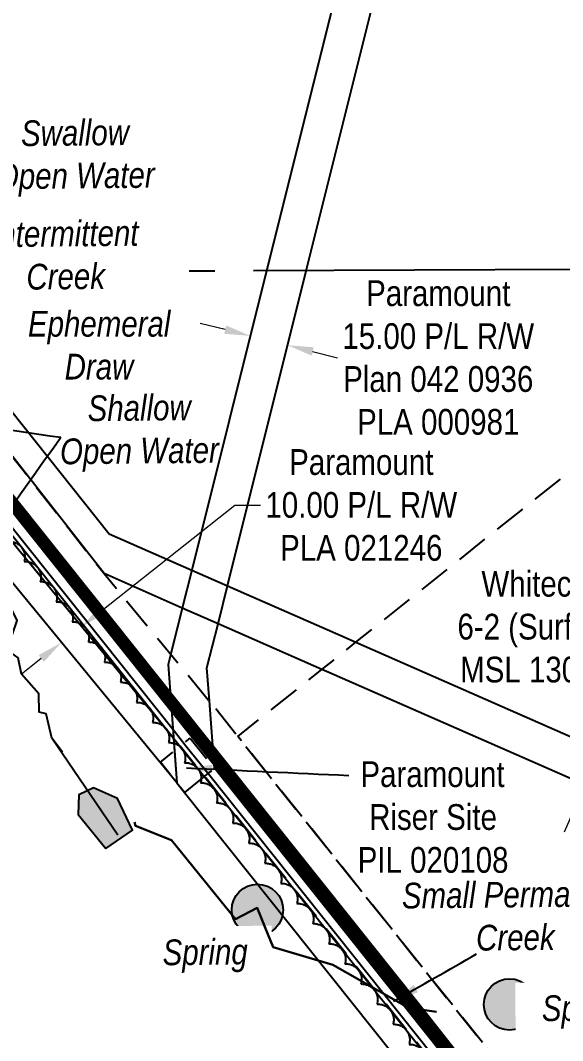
# Model space of a CAD drawing. Extents: x 521099 to 549685, y 6023217 to 6034691.
# Drawn here: x 524902.3 to 525112.9, y 6030208 to 6030604.4 of the extents above; entities that cross this region are included whole.
import ezdxf

# ---------------------------------------------------------------- set-up
doc = ezdxf.new("R2010")
doc.units = 0
doc.header["$LTSCALE"] = 5
doc.header["$PDSIZE"] = 0.5
for name, pattern in [('0', [1, 1, 0]), ('foc-ACCESSROAD', [3.75, 2.5, -1.25]), ('foc-QUARTERLINE', [33, 25, -3, 2, -3])]:
    doc.linetypes.add(name, pattern=pattern)
doc.layers.get('Defpoints').update_dxf_attribs({"color": 9})
for name, color, linetype in [('AS-ROADS', 254, 'Continuous'), ('AS-UNDERLAY-H', 141, 'Continuous'), ('C-RW', 13, 'Continuous'), ('C-WS', 13, 'foc-ACCESSROAD'), ('F-AR', 190, 'foc-ACCESSROAD'), ('F-RW', 190, 'Continuous'), ('F-WS', 190, 'foc-ACCESSROAD'), ('L-QSEC', 8, 'foc-QUARTERLINE'), ('T-BUSH', 110, '0'), ('T-CREEK', 160, 'Continuous'), ('T-WATER', 160, 'Continuous'), ('T-WATER-H', 133, 'Continuous'), ('T-WATER-T', 170, 'Continuous'), ('WETLAND-T', 146, 'Continuous')]:
    doc.layers.add(name, color=color, linetype=linetype)
for name, color, linetype, lineweight in [('C-RW-T', 13, 'Continuous', 9), ('C-WS-T', 13, 'Continuous', 9), ('F-RW-T', 190, 'Continuous', 9), ('F-WS-T', 190, 'Continuous', 9)]:
    doc.layers.add(name, color=color, linetype=linetype, lineweight=lineweight)
doc.styles.add('80CG', font='ARIALN.TTF', dxfattribs={"height": 10})
doc.styles.add('80L', font='ARIALN.TTF', dxfattribs={"height": 10})
doc.styles.add('foc-LtypeFont', font='ARIALN.TTF', dxfattribs={"height": 7.35})
doc.linetypes.add('foc-TOPO-flowdirection-NOLINE', pattern='A,0,[">",foc-LtypeFont,S=0.3,R=0,X=0,Y=-0.945],-20,[">",foc-LtypeFont,S=0.3,R=0,X=0,Y=-0.945],0', length=20)
doc.dimstyles.new('Compass 5 000', dxfattribs={"dimscale": 5, "dimtxt": 9, "dimasz": 2, "dimexe": 0.2, "dimexo": 0.0625, "dimgap": 0.5, "dimtad": 0, "dimtih": 1, "dimtoh": 1, "dimzin": 0, "dimdsep": 46, "dimtxsty": '80CG', "dimcen": 0.1, "dimse1": 1, "dimse2": 1, "dimclrd": 256, "dimclrt": 256, "dimaunit": 1, "dimadec": 4, "dimazin": 0, "dimtfac": 0.06, "dimtofl": 0, "dimtmove": 0, "dimatfit": 1, "dimfxl": 0.2, "dimtolj": 1, "dimtzin": 0, "dimlwd": -1, "dimarcsym": 0})

# ---------------------------------------------------------------- blocks, each defined once
blk = doc.blocks.new('*D384')
at = {"layer": 'Defpoints', "color": 0, "transparency": 16777216}
for p in [(525006.13, 6030478.17), (524984.39, 6030453.04), (524998.94, 6030449.41)]:
    blk.add_point(p, dxfattribs=at)
at = {"layer": 'F-RW-T', "transparency": 16777216}
for p, q in [((524981.88, 6030484.23), (524972.18, 6030486.66)), ((525015.83, 6030475.75), (525025.53, 6030473.32))]:
    blk.add_line(p, q, dxfattribs=at)
for points in [[(524982.28, 6030485.85), (524981.48, 6030482.62), (524991.58, 6030481.81)], [(525016.23, 6030477.37), (525015.42, 6030474.13), (525006.13, 6030478.17)]]:
    blk.add_solid(points, dxfattribs=at)
at = {"layer": 'F-RW-T', "transparency": 16777216, "insert": (525064.62, 6030473.32), "char_height": 10, "attachment_point": 5, "style": '80CG'}
blk.add_mtext('\\A1;Paramount\\P15.00 P/L R/W\\PPlan 042 0936\\PPLA 000981', dxfattribs=at)
blk = doc.blocks.new('*D387')
at = {"layer": 'C-RW-T', "transparency": 16777216}
for p, q in [((525131.64, 6030330.24), (525156.29, 6030386.4)), ((525156.29, 6030386.4), (525166.29, 6030386.4)), ((525117.57, 6030298.19), (525113.55, 6030289.03))]:
    blk.add_line(p, q, dxfattribs=at)
for points in [[(525130.11, 6030330.91), (525133.16, 6030329.57), (525127.62, 6030321.08)], [(525116.04, 6030298.86), (525119.1, 6030297.52), (525121.59, 6030307.35)]]:
    blk.add_solid(points, dxfattribs=at)
at = {"layer": 'Defpoints', "color": 0, "transparency": 16777216}
for p in [(525090.41, 6030337.42), (525084.38, 6030323.68), (525127.62, 6030321.08)]:
    blk.add_point(p, dxfattribs=at)
at = {"layer": 'C-RW-T', "transparency": 16777216, "insert": (525205.37, 6030386.4), "char_height": 10, "attachment_point": 5, "style": '80CG'}
blk.add_mtext('\\A1;Whitecap\\P15.00 P/L R/W\\PPLA 131229', dxfattribs=at)
blk = doc.blocks.new('*D539')
at = {"layer": 'Defpoints', "color": 0, "transparency": 16777216}
for p in [(524926.11, 6030368.87), (524941.51, 6030349.44), (524933.68, 6030343.23)]:
    blk.add_point(p, dxfattribs=at)
at = {"layer": 'F-RW-T', "transparency": 16777216}
for p, q in [((524933.95, 6030375.08), (524985.63, 6030416.05)), ((524985.63, 6030416.05), (524995.63, 6030416.05)), ((524910.44, 6030356.45), (524902.6, 6030350.24))]:
    blk.add_line(p, q, dxfattribs=at)
for points in [[(524932.91, 6030376.39), (524934.98, 6030373.78), (524926.11, 6030368.87)], [(524909.4, 6030357.76), (524911.47, 6030355.15), (524918.28, 6030362.67)]]:
    blk.add_solid(points, dxfattribs=at)
at = {"layer": 'F-RW-T', "transparency": 16777216, "insert": (525034.72, 6030416.05), "char_height": 10, "attachment_point": 5, "style": '80CG'}
blk.add_mtext('\\A1;Paramount\\P10.00 P/L R/W\\PPLA 021246', dxfattribs=at)

msp = doc.modelspace()

# ---------------------------------------------------------------- hatches: boundary and pattern name
at = {"layer": 'AS-UNDERLAY-H'}
h = msp.add_hatch(color=256, dxfattribs=at)
h.dxf.hatch_style = 1
h.paths.add_polyline_path([(524935.546, 6030282.601), (524945.906, 6030289.787), (524939.986, 6030302.119), (524930.701, 6030306.249), (524925.04, 6030303.477), (524924.814, 6030295.839)])
at = {"layer": 'T-WATER-H'}
h = msp.add_hatch(color=256, dxfattribs=at)
h.dxf.hatch_style = 1
edge = h.paths.add_edge_path()
edge.add_arc((524994.39, 6030258.753), 9.987, 0, 360)
h = msp.add_hatch(color=256, dxfattribs=at)
h.dxf.hatch_style = 1
edge = h.paths.add_edge_path()
edge.add_arc((525092.338, 6030222.038), 9.987, 0, 360)

# ---------------------------------------------------------------- linework, layer by layer
at = {"layer": 'AS-ROADS', "const_width": 4.997, "flags": 128}
msp.add_lwpolyline([(525117.101, 6030166.487), (525107.827, 6030168.66), (525098.607, 6030173.084), (525090.171, 6030179.305), (525082.497, 6030187.269), (525074.019, 6030197.261), (525065.094, 6030208.628), (525056.009, 6030220.178), (524873.485, 6030449.051)], dxfattribs=at)
at = {"layer": 'AS-UNDERLAY-H', "flags": 128}
msp.add_lwpolyline([(524935.546, 6030282.601), (524945.906, 6030289.787), (524939.986, 6030302.119), (524930.701, 6030306.249), (524925.04, 6030303.477), (524924.814, 6030295.839)], close=True, dxfattribs=at)
at = {"layer": 'C-WS', "flags": 128}
msp.add_lwpolyline([(525152.719, 6030183.503), (525119.902, 6030166.845), (525112.814, 6030168.373), (524986.812, 6030326.144), (525019.424, 6030352.188), (525032.663, 6030362.761), (525114.161, 6030427.847), (525248.324, 6030259.854), (525222.555, 6030239.274), (525183.951, 6030208.445), (525167.676, 6030195.448), (525152.719, 6030183.503)], close=True, dxfattribs=at)
at = {"layer": 'F-RW', "flags": 128}
msp.add_lwpolyline([(524321.796, 6031111.532), (524344.667, 6031088.613), (524354.278, 6031087.042), (524850.405, 6030461.01), (524961.773, 6030325.468), (524963.057, 6030308.162), (524842.572, 6030454.802), (524353.414, 6031072.04), (524338.54, 6031073.914), (524311.259, 6031100.867)], close=True, dxfattribs=at)
at = {"layer": 'F-WS', "flags": 128}
msp.add_lwpolyline([(524973.79, 6030310.722), (524966.036, 6030304.425), (524963.057, 6030308.162), (524956.684, 6030316.158), (524962.136, 6030320.587), (524964.436, 6030322.457), (524968.205, 6030325.519), (524977.666, 6030313.884), (524973.79, 6030310.722)], close=True, dxfattribs=at)
at = {"layer": 'L-QSEC', "flags": 128}
msp.add_lwpolyline([(525282.861, 6030508.467), (524509.776, 6030504.592)], dxfattribs=at)
at = {"layer": 'T-BUSH', "flags": 128}
msp.add_lwpolyline([(524701.935, 6030296.541, -0.5205671), (524709.481, 6030303.096, -0.5205671), (524717.026, 6030309.65, -0.5205671), (524724.572, 6030316.205, -0.5205671), (524732.117, 6030322.759, -0.5205671), (524739.663, 6030329.314, -0.5205671), (524747.209, 6030335.868, -0.5205671), (524754.754, 6030342.423, -0.5205671), (524762.3, 6030348.977, -0.5205671), (524769.861, 6030355.513, -0.5205671), (524777.742, 6030361.659, -0.5205671), (524785.624, 6030367.805, -0.5205671), (524793.505, 6030373.952, -0.5205671), (524801.387, 6030380.098, -0.5205671), (524809.269, 6030386.244, -0.5205671), (524817.15, 6030392.391, -0.5205671), (524825.032, 6030398.537, -0.5205671), (524833.546, 6030403.653, -0.5205671), (524842.592, 6030407.903, -0.5205671), (524851.638, 6030412.154, -0.5205671), (524860.684, 6030416.405, -0.5205671), (524869.73, 6030420.655, -0.5205671), (524878.776, 6030424.906, -0.5205671), (524885.117, 6030417.572, -0.5205671), (524891.346, 6030409.755, -0.5205671), (524897.575, 6030401.939, -0.5205671), (524903.804, 6030394.123, -0.5205671), (524910.033, 6030386.306, -0.5205671), (524916.262, 6030378.49, -0.5205671), (524922.491, 6030370.673, -0.5205671), (524928.72, 6030362.857, -0.5205671), (524934.949, 6030355.041, -0.5205671), (524941.178, 6030347.224, -0.5205671), (524947.407, 6030339.408, -0.5205671), (524953.636, 6030331.592, -0.5205671), (524959.865, 6030323.775, -0.5205671), (524966.094, 6030315.959, -0.5205671), (524972.323, 6030308.142, -0.5205671), (524978.552, 6030300.326, -0.5205671), (524984.781, 6030292.51, -0.5205671), (524991.01, 6030284.693, -0.5205671), (524997.239, 6030276.877, -0.5205671), (525003.468, 6030269.06, -0.5205671), (525009.697, 6030261.244, -0.5205671), (525015.926, 6030253.428, -0.5205671), (525022.155, 6030245.611, -0.5205671), (525028.384, 6030237.795, -0.5205671), (525034.613, 6030229.978, -0.5205671), (525040.842, 6030222.162, -0.5205671), (525047.071, 6030214.346, -0.5205671), (525053.3, 6030206.529, -0.5205671), (525059.529, 6030198.713, -0.5205671), (525065.758, 6030190.896, -0.5205671), (525072.772, 6030183.785, -0.5205671), (525079.877, 6030176.755, -0.5205671), (525086.922, 6030169.785, -0.5205671)], format="xyb", dxfattribs=at)
at = {"layer": 'T-CREEK', "flags": 128}
msp.add_lwpolyline([(524918.682, 6030320.03), (524914.557, 6030325.478), (524912.367, 6030334.998), (524909.568, 6030335.644), (524909.459, 6030342.676), (524902.76, 6030350.39), (524901.507, 6030356.749), (524897.237, 6030359.808), (524901.08, 6030371.16), (524892.054, 6030389.653)], dxfattribs=at)
at = {"layer": 'T-CREEK', "linetype": 'foc-TOPO-flowdirection-NOLINE', "flags": 128}
msp.add_lwpolyline([(524940.153, 6030287.865), (524914.557, 6030325.478), (524912.367, 6030334.998), (524909.568, 6030335.644), (524909.459, 6030342.676), (524902.76, 6030350.39), (524901.507, 6030356.749), (524897.237, 6030359.808), (524901.08, 6030371.16), (524892.054, 6030389.653)], dxfattribs=at)
at = {"layer": 'T-WATER'}
for centre in [(524994.39, 6030258.753), (525092.338, 6030222.038)]:
    msp.add_circle(centre, 9.987, dxfattribs=at)

# ---------------------------------------------------------------- texts
at = {"layer": 'C-WS-T', "insert": (525067.366, 6030390.486), "char_height": 9.99481, "width": 75.12923, "attachment_point": 1, "style": '80L'}
msp.add_mtext('\\pi14.013;Whitecap\\P\\pi4.7099;6-2 (Surface)\\P\\pi5.7632;MSL 130185', dxfattribs=at)
at = {"layer": 'F-WS-T', "insert": (525025.627, 6030316.52), "char_height": 9.99481, "width": 72.58622, "attachment_point": 1, "style": '80L'}
msp.add_mtext('\\pi8.7631;Paramount\\P\\pi12.169;Riser Site\\P\\pi7.7029;PIL 020108', dxfattribs=at)
at = {"layer": 'T-WATER-T', "insert": (524904.893, 6030491.489), "char_height": 9.98668, "attachment_point": 1, "style": '80L'}
msp.add_mtext_dynamic_manual_height_columns('\\pi0.3695;{\\fArial Narrow|b0|i1|c0|p34;Ephemeral \\P\\pi14.617;Draw}', width=55.99274, gutter_width=49.974, heights=[0], dxfattribs=at)
at = {"layer": 'T-WATER-T', "insert": (525049.576, 6030269.288), "char_height": 9.98668, "width": 89.11927, "attachment_point": 1, "rotation": 0.56433, "style": '80L'}
msp.add_mtext('\\pi0.8696;{\\fArial Narrow|b0|i1|c0|p34;Small Permanent \\P\\pi29.518;Creek}', dxfattribs=at)
at = {"layer": 'WETLAND-T', "char_height": 9.98668, "attachment_point": 1, "rotation": 0.56433, "style": '80L'}
for s, width, insert in [('\\pi10.507;{\\fArial Narrow|b0|i1|c0|p34;Swallow \\P\\pi0.57447;Open Water}', 62.7789, (524892.003, 6030565.402)), ('\\pi30.227;{\\fArial Narrow|b0|i1|c0|p34;Shallow\\P\\pi19.348;Open Water}', 100.32608, (524898.152, 6030458.346))]:
    msp.add_mtext_dynamic_manual_height_columns(s, width=width, gutter_width=49.974, heights=[0], dxfattribs=dict(at, insert=insert))

# ---------------------------------------------------------------- dimensions: what is measured, and where the dimension line sits
at = {"layer": 'C-RW-T'}
dim = msp.add_linear_dim(base=(525127.619, 6030321.082), p1=(525084.376, 6030323.68), p2=(525090.405, 6030337.417), angle=66.30201, text='Whitecap\\P15.00 P/L R/W\\PPLA 131229', dimstyle='Compass 5 000', dxfattribs=at)
dim.commit()
dim.dimension.update_dxf_attribs({"geometry": '*D387', "text_midpoint": (525205.374, 6030386.398), "dimtype": 161})
at = {"layer": 'F-RW-T'}
dim = msp.add_linear_dim(base=(525006.126, 6030478.174), p1=(524984.392, 6030453.044), p2=(524998.936, 6030449.409), angle=345.96703, text='Paramount\\P15.00 P/L R/W\\PPlan 042 0936\\PPLA 000981', dimstyle='Compass 5 000', dxfattribs=at)
dim.commit()
dim.dimension.update_dxf_attribs({"geometry": '*D384', "text_midpoint": (525064.615, 6030473.325), "dimtype": 161})
at = {"layer": 'F-RW-T', "color": 5}
dim = msp.add_linear_dim(base=(524926.108, 6030368.873), p1=(524933.679, 6030343.228), p2=(524941.513, 6030349.435), angle=38.39664, text='Paramount\\P10.00 P/L R/W\\PPLA 021246', dimstyle='Compass 5 000', dxfattribs=at)
dim.commit()
dim.dimension.update_dxf_attribs({"geometry": '*D539', "text_midpoint": (525034.718, 6030416.046), "dimtype": 161})

# ---------------------------------------------------------------- leaders
at = {"layer": 'F-WS-T', "path_type": 1}
msp.add_leader([(524966.808, 6030313.95), (525029.866, 6030311.011)], dimstyle='Compass 5 000', override={"dimgap": 0.5, "dimtad": 0}, dxfattribs=at)
at = {"layer": 'T-WATER-T', "path_type": 1}
msp.add_leader([(525047.246, 6030223.271), (525079.528, 6030241.646)], dimstyle='Compass 5 000', override={"dimgap": 0.5, "dimtad": 0}, dxfattribs=at)
at = {"layer": 'WETLAND-T', "path_type": 1}
for points in [[(524849.755, 6030452.286), (524917.969, 6030442.409)], [(524886.835, 6030398.327), (524917.969, 6030442.409)]]:
    msp.add_leader(points, dimstyle='Compass 5 000', override={"dimgap": 0.5, "dimtad": 0}, dxfattribs=at)

# ---------------------------------------------------------------- next in the draw order: texts
at = {"layer": 'T-WATER-T', "insert": (524874.921, 6030526.103), "char_height": 9.98668, "width": 89.11927, "attachment_point": 1, "rotation": 0.56433, "style": '80L', "bg_fill": 3, "box_fill_scale": 1.15, "bg_fill_color": 256, "bg_fill_true_color": 256, "bg_fill_transparency": 0}
msp.add_mtext('\\pi15.996;{\\fArial Narrow|b0|i1|c0|p34;Intermittent \\P\\pi29.518;Creek}', dxfattribs=at)
at = {"layer": 'T-WATER-T', "char_height": 9.98668, "attachment_point": 1, "rotation": 0.56433, "style": '80L', "bg_fill": 2}
for insert in [(524952.244, 6030247.195), (525099.538, 6030225.492)]:
    msp.add_mtext_dynamic_manual_height_columns('\\pi5.2637;{\\fArial Narrow|b0|i1|c0|p34;Spring}', width=42.75589, gutter_width=49.974, heights=[0], dxfattribs=dict(at, insert=insert))

# ---------------------------------------------------------------- next in the draw order: linework, layer by layer
at = {"layer": 'C-RW', "flags": 128}
msp.add_lwpolyline([(524517.513, 6030931.271), (524856.062, 6030506.311), (524936.854, 6030404.907), (524968.843, 6030390.833), (524982.765, 6030384.708), (525028.841, 6030364.438), (525032.663, 6030362.761), (525143.081, 6030314.297), (525150.236, 6030311.157), (525144.202, 6030297.424), (525129.854, 6030303.721), (525022.087, 6030351.017), (525019.424, 6030352.188), (524979.074, 6030369.94), (524965.151, 6030376.065), (524934.802, 6030389.417), (524843.324, 6030506.248), (524517.601, 6030915.107)], dxfattribs=at)
at = {"layer": 'C-RW'}
msp.add_lwpolyline([(524518.407, 6030884.907), (524821.239, 6030504.956), (524962.132, 6030328.187), (524966.634, 6030322.538), (524975.985, 6030310.806), (525074.442, 6030187.285), (525080.824, 6030176.071), (525101.906, 6030139.031), (525111.01, 6030123.036), (525109.434, 6030121.764), (525058.394, 6030080.562), (525057.139, 6030082.117), (525108.432, 6030123.524), (525099.28, 6030139.603), (525072.781, 6030186.162), (524974.438, 6030309.543), (524965.084, 6030321.279), (524962.394, 6030324.654), (524870.713, 6030439.683), (524868.615, 6030442.316), (524864.476, 6030447.507), (524818.695, 6030504.943), (524518.425, 6030881.677)], dxfattribs=at)
at = {"layer": 'F-AR', "flags": 128}
for points in [[(524961.773, 6030325.468), (524868.227, 6030439.32), (524850.405, 6030461.01), (524387.095, 6031045.633), (524344.667, 6031088.613), (524361.654, 6031101.541), (524407.126, 6031053.778), (524843.324, 6030506.248), (524934.802, 6030389.417), (524978.174, 6030336.986)], [(524978.174, 6030336.986), (524986.812, 6030326.144), (525112.813, 6030168.371), (525119.903, 6030166.845), (525152.719, 6030183.503), (525156.445, 6030185.349), (525184.925, 6030183.264), (525237.764, 6030145.945), (525319.942, 6030074.65), (525400.821, 6030004.48), (525470.444, 6029964.177), (525487.958, 6029914.014), (525466.392, 6029863.949), (525458.895, 6029815.376), (525463.391, 6029778.833), (525490.011, 6029728.326), (525485.503, 6029697.005), (525485.185, 6029694.803), (525483.234, 6029681.891), (525482.21, 6029674.125), (525487.91, 6029651.598), (525633.163, 6029455.306), (525636.761, 6029445.517), (525982.789, 6028971.908)], [(525982.783, 6028971.915), (526349.176, 6028969.342), (526357.566, 6028969.285), (526575.298, 6028967.359), (526745.467, 6028967.493), (526745.467, 6028967.493), (526745.482, 6028947.503), (526736.012, 6028947.496), (526575.218, 6028947.37), (526351.133, 6028949.339), (526342.743, 6028949.396), (525972.582, 6028951.994), (525618.967, 6029435.988), (525615.389, 6029445.72), (525469.497, 6029642.875), (525461.85, 6029673.097), (525465.277, 6029696.904), (525465.384, 6029697.654), (525469.284, 6029724.746), (525443.983, 6029772.75), (525438.7, 6029815.686), (525447.009, 6029869.521), (525466.503, 6029914.774), (525454.001, 6029950.58), (525389.14, 6029988.126), (525320.091, 6030048.177), (525227.518, 6030128.687), (525177.922, 6030163.717), (525160.525, 6030164.991), (525122.594, 6030145.783), (525118.267, 6030146.726), (525101.61, 6030150.357), (525089.982, 6030164.947), (525072.133, 6030187.341), (524973.79, 6030310.722), (524964.323, 6030322.365), (524961.773, 6030325.468)]]:
    msp.add_lwpolyline(points, dxfattribs=at)
at = {"layer": 'F-RW', "flags": 128}
for points in [[(525071.184, 6030800.308), (524997.884, 6030507.022), (524968.843, 6030390.833), (524965.151, 6030376.065), (524960.826, 6030358.762), (524959.652, 6030354.065), (524961.746, 6030325.835), (524962.136, 6030320.587), (524963.057, 6030308.162), (524966.036, 6030304.425), (525096.012, 6030141.352), (525098.632, 6030140.781), (525123.938, 6030135.266)], [(525449.864, 6029772.996), (525444.718, 6029814.285), (525452.701, 6029866.835), (525472.645, 6029913.31), (525458.829, 6029952.674), (525392.735, 6029990.855), (525231.04, 6030130.989), (525177.348, 6030168.774), (525159.505, 6030170.08), (525121.922, 6030151.049), (525104.413, 6030154.864), (524977.666, 6030313.884), (524975.726, 6030340.059), (524974.784, 6030352.778), (524979.074, 6030369.94), (524982.765, 6030384.708), (525013.356, 6030507.1), (525087.039, 6030801.916)]]:
    msp.add_lwpolyline(points, dxfattribs=at)
at = {"layer": 'T-CREEK', "flags": 128}
msp.add_lwpolyline([(524946.601, 6030292.804), (524947.09, 6030291.441), (524961.003, 6030285.863), (524985.847, 6030255.223), (524994.306, 6030259.607), (525000.559, 6030244.253), (525023.731, 6030237.455), (525053.127, 6030220.69), (525063.931, 6030219.21)], dxfattribs=at)
at = {"layer": 'T-CREEK', "linetype": 'foc-TOPO-flowdirection-NOLINE', "flags": 128}
msp.add_lwpolyline([(525063.931, 6030219.21), (525053.127, 6030220.69), (525023.731, 6030237.455), (525000.559, 6030244.253), (524994.306, 6030259.607), (524985.847, 6030255.223), (524961.003, 6030285.863), (524947.09, 6030291.441), (524946.601, 6030292.804)], dxfattribs=at)

doc.saveas('drawing.dxf')
